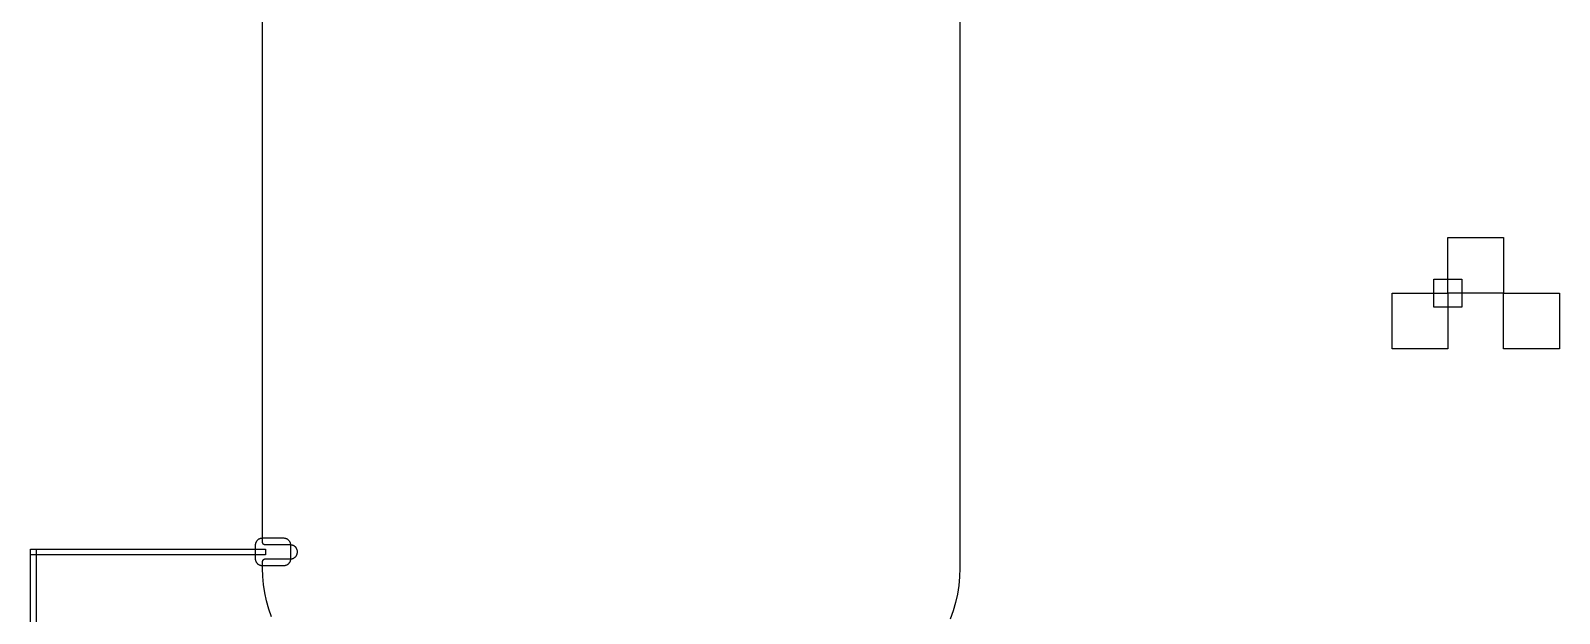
# Model space of a CAD drawing. Extents: x -550 to 354, y -1021 to 1021.
# Drawn here: x -208 to 340, y 185 to 394 of the extents above; entities that cross this region are included whole.
import ezdxf

# ---------------------------------------------------------------- set-up
doc = ezdxf.new("R2010")
doc.units = 13
doc.header["$MEASUREMENT"] = 0
for name, color, linetype in [('L0D1800', 2, 'Continuous'), ('L4D1800', 1, 'Continuous'), ('L63D1000', 4, 'Continuous'), ('L7D1800', 6, 'Continuous')]:
    doc.layers.add(name, color=color, linetype=linetype)

msp = doc.modelspace()

# ---------------------------------------------------------------- linework, layer by layer
at = {"layer": 'L0D1800'}
for points in [[(300, 300), (300, 320), (320, 320), (320, 300)], [(280, 280), (280, 300), (300, 300), (300, 280)], [(320, 280), (320, 300), (340, 300), (340, 280)]]:
    msp.add_lwpolyline(points, close=True, dxfattribs=at)
at = {"layer": 'L4D1800'}
for points in [[(-125, 202.191), (-125.151, 202.196), (-125.301, 202.209), (-125.451, 202.232), (-125.598, 202.264), (-125.744, 202.304), (-125.887, 202.354), (-126.026, 202.411), (-126.162, 202.478), (-126.293, 202.552), (-126.42, 202.634), (-126.542, 202.723), (-126.658, 202.82), (-126.768, 202.923), (-126.871, 203.033), (-126.968, 203.149), (-127.057, 203.271), (-127.139, 203.398), (-127.214, 203.529), (-127.28, 203.665), (-127.338, 203.805), (-127.387, 203.947), (-127.427, 204.093), (-127.459, 204.241), (-127.482, 204.39), (-127.495, 204.54), (-127.5, 204.691), (-127.5, 209.691), (-127.495, 209.842), (-127.482, 209.993), (-127.459, 210.142), (-127.427, 210.289), (-127.387, 210.435), (-127.338, 210.578), (-127.28, 210.717), (-127.214, 210.853), (-127.139, 210.985), (-127.057, 211.111), (-126.968, 211.233), (-126.871, 211.349), (-126.768, 211.459), (-126.658, 211.562), (-126.542, 211.659), (-126.42, 211.749), (-126.293, 211.831), (-126.162, 211.905), (-126.026, 211.971), (-125.887, 212.029), (-125.744, 212.078), (-125.598, 212.119), (-125.451, 212.15), (-125.301, 212.173), (-125.151, 212.187), (-125, 212.191), (-117.5, 212.191), (-117.349, 212.187), (-117.199, 212.173), (-117.049, 212.15), (-116.902, 212.119), (-116.756, 212.078), (-116.613, 212.029), (-116.474, 211.971), (-116.338, 211.905), (-116.207, 211.831), (-116.08, 211.749), (-115.958, 211.659), (-115.842, 211.562), (-115.732, 211.459), (-115.629, 211.349), (-115.532, 211.233), (-115.443, 211.111), (-115.361, 210.985), (-115.286, 210.853), (-115.22, 210.717), (-115.162, 210.578), (-115.113, 210.435), (-115.073, 210.289), (-115.041, 210.142), (-115.018, 209.993), (-115.005, 209.842), (-115, 209.691), (-115, 204.691), (-115.005, 204.54), (-115.018, 204.39), (-115.041, 204.241), (-115.073, 204.093), (-115.113, 203.947), (-115.162, 203.805), (-115.22, 203.665), (-115.286, 203.529), (-115.361, 203.398), (-115.443, 203.271), (-115.532, 203.149), (-115.629, 203.033), (-115.732, 202.923), (-115.842, 202.82), (-115.958, 202.723), (-116.08, 202.634), (-116.207, 202.552), (-116.338, 202.478), (-116.474, 202.411), (-116.613, 202.354), (-116.756, 202.304), (-116.902, 202.264), (-117.049, 202.232), (-117.199, 202.209), (-117.349, 202.196), (-117.5, 202.191)], [(-208.191, 124), (-208.191, 208.191), (-206.191, 208.191), (-206.191, 124)], [(-208.191, 206.191), (-208.191, 208.191), (-124, 208.191), (-124, 206.191)]]:
    msp.add_lwpolyline(points, close=True, dxfattribs=at)
at = {"layer": 'L63D1000'}
msp.add_lwpolyline([(295, 295), (295, 305), (305, 305), (305, 295)], close=True, dxfattribs=at)
at = {"layer": 'L7D1800'}
for points in [[(-121.838, 183.898), (-122.797, 186.719), (-123.586, 189.591), (-124.203, 192.506), (-124.645, 195.452), (-124.911, 198.419), (-125, 201.396), (-125, 203.691), (-124.998, 203.752), (-124.993, 203.812), (-124.984, 203.871), (-124.971, 203.931), (-124.955, 203.989), (-124.935, 204.046), (-124.912, 204.102), (-124.885, 204.156), (-124.856, 204.209), (-124.823, 204.259), (-124.787, 204.308), (-124.749, 204.354), (-124.707, 204.398), (-124.663, 204.44), (-124.617, 204.478), (-124.568, 204.514), (-124.517, 204.547), (-124.465, 204.577), (-124.41, 204.603), (-124.355, 204.626), (-124.298, 204.646), (-124.239, 204.662), (-124.18, 204.675), (-124.121, 204.684), (-124.06, 204.689), (-124, 204.691), (-115, 204.691), (-114.843, 204.696), (-114.687, 204.711), (-114.532, 204.735), (-114.378, 204.77), (-114.227, 204.814), (-114.08, 204.867), (-113.936, 204.929), (-113.796, 205), (-113.66, 205.08), (-113.531, 205.169), (-113.406, 205.265), (-113.289, 205.369), (-113.178, 205.48), (-113.074, 205.598), (-112.977, 205.722), (-112.889, 205.852), (-112.809, 205.987), (-112.738, 206.127), (-112.676, 206.271), (-112.622, 206.419), (-112.579, 206.569), (-112.544, 206.723), (-112.52, 206.878), (-112.505, 207.034), (-112.5, 207.191), (-112.505, 207.342), (-112.518, 207.493), (-112.541, 207.642), (-112.573, 207.789), (-112.613, 207.935), (-112.662, 208.078), (-112.72, 208.217), (-112.786, 208.353), (-112.861, 208.485), (-112.943, 208.611), (-113.032, 208.733), (-113.129, 208.849), (-113.232, 208.959), (-113.342, 209.062), (-113.458, 209.159), (-113.58, 209.249), (-113.707, 209.331), (-113.838, 209.405), (-113.974, 209.471), (-114.113, 209.529), (-114.256, 209.578), (-114.402, 209.619), (-114.549, 209.65), (-114.699, 209.673), (-114.849, 209.687), (-115, 209.691), (-124, 209.691), (-124.06, 209.693), (-124.121, 209.698), (-124.18, 209.708), (-124.239, 209.72), (-124.298, 209.736), (-124.355, 209.756), (-124.41, 209.779), (-124.465, 209.806), (-124.517, 209.835), (-124.568, 209.868), (-124.617, 209.904), (-124.663, 209.943), (-124.707, 209.984), (-124.749, 210.028), (-124.787, 210.074), (-124.823, 210.123), (-124.856, 210.174), (-124.885, 210.226), (-124.912, 210.281), (-124.935, 210.337), (-124.955, 210.394), (-124.971, 210.452), (-124.984, 210.511), (-124.993, 210.571), (-124.998, 210.631), (-125, 210.691), (-125, 971)], [(125, 971), (125, 201.396), (124.902, 198.272), (124.609, 195.159), (124.123, 192.071), (123.444, 189.019), (122.576, 186.016), (121.522, 183.073)]]:
    msp.add_lwpolyline(points, dxfattribs=at)

doc.saveas('drawing.dxf')
